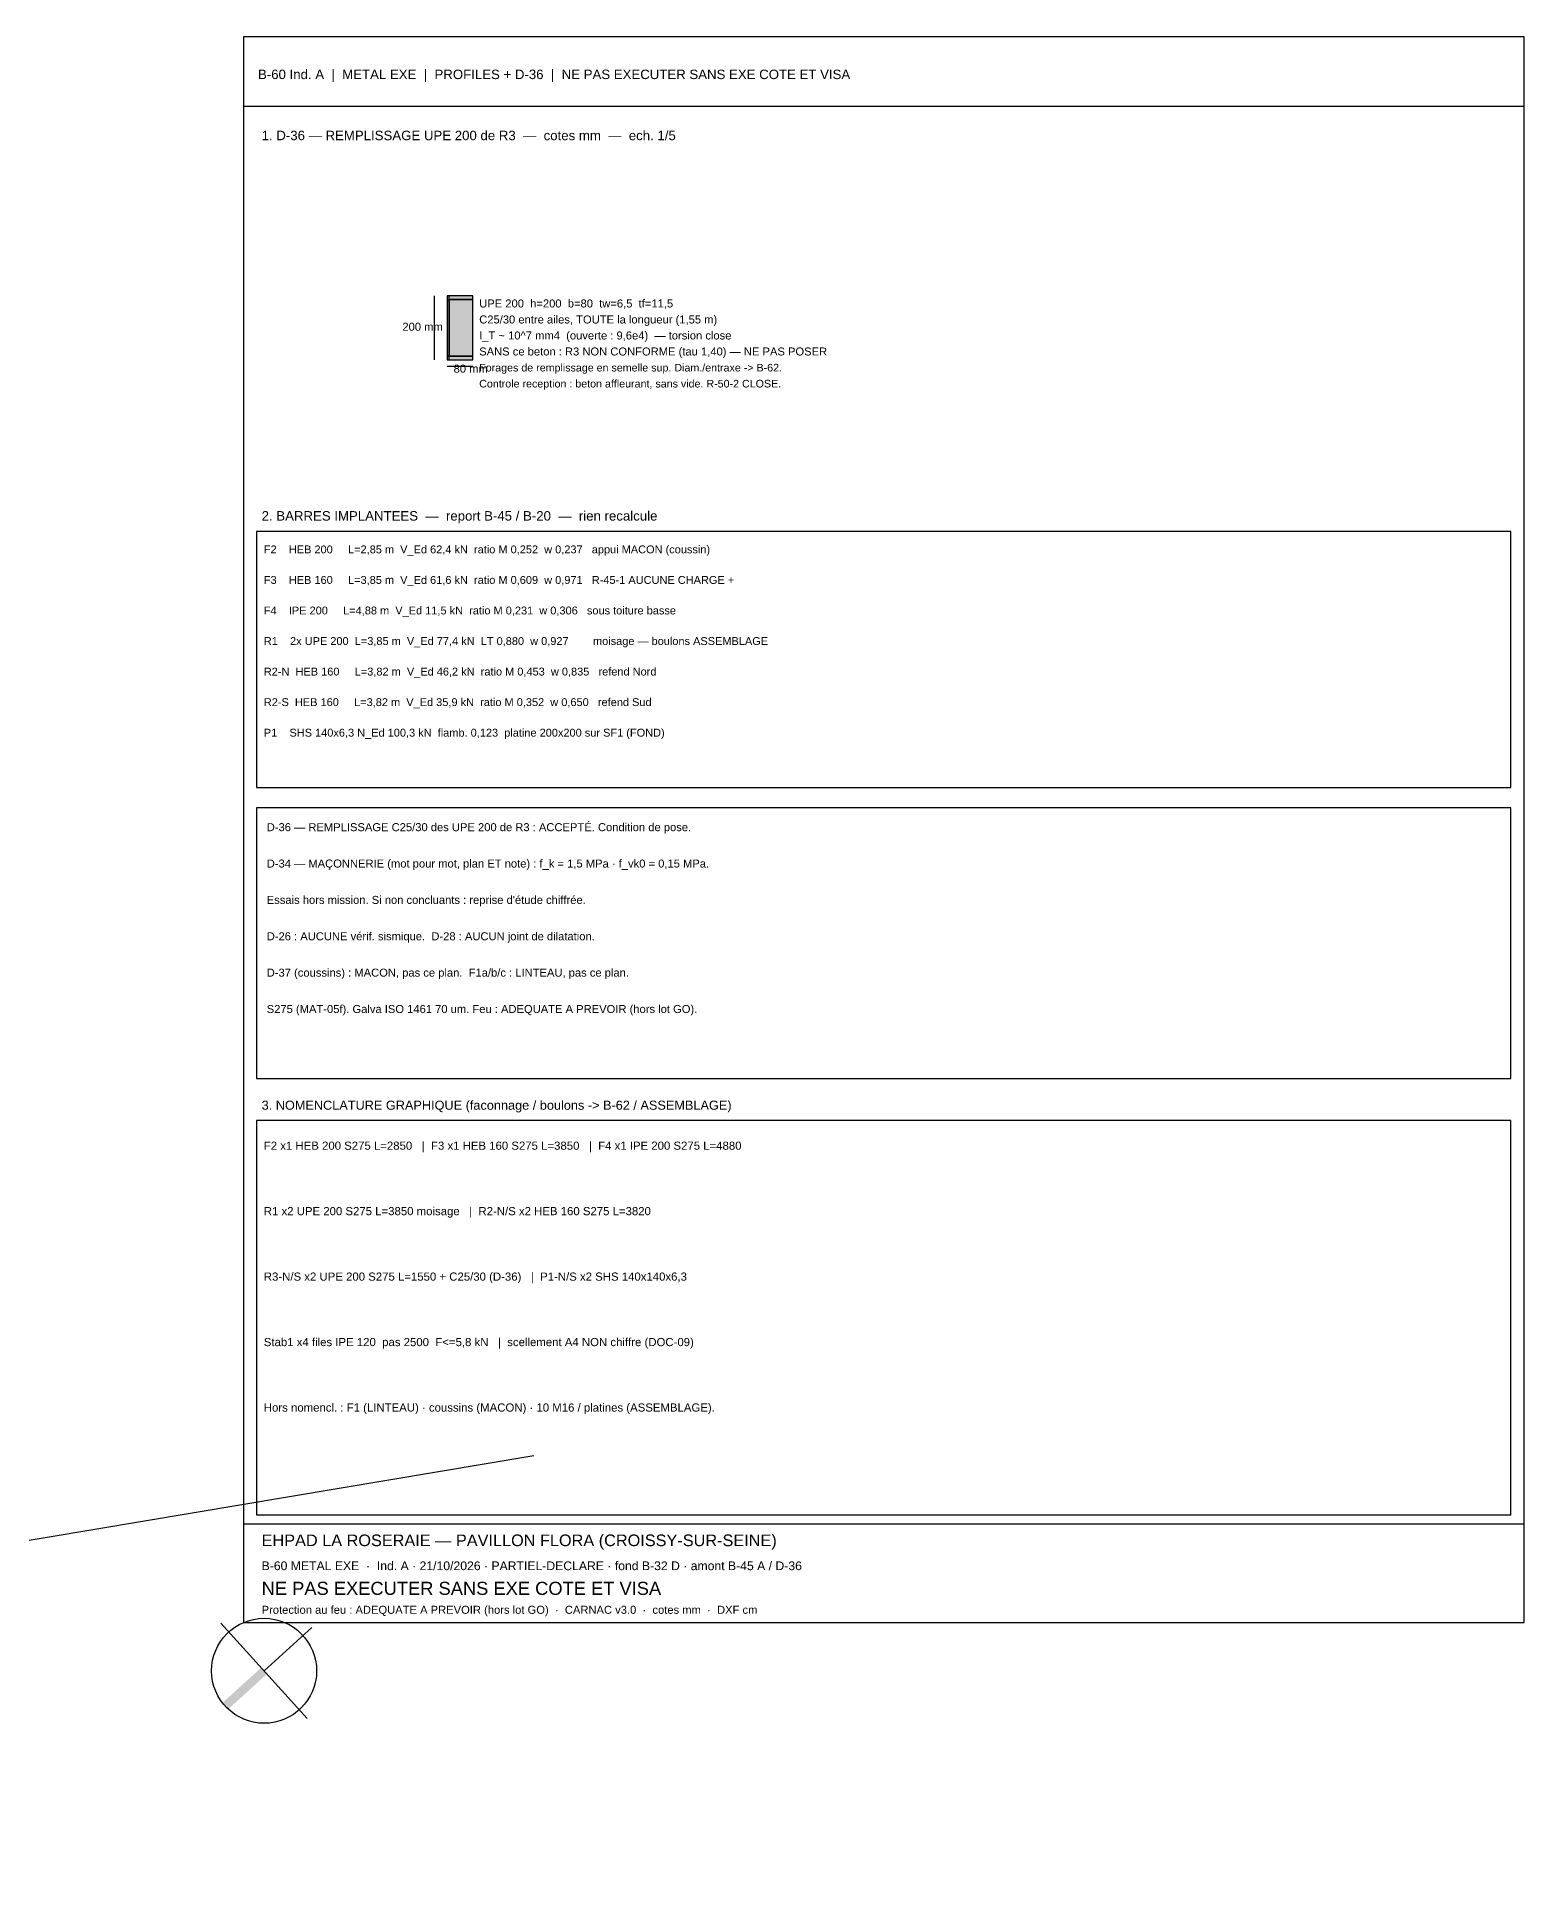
# Model space of a CAD drawing. Header units: centimetres. Extents: x 7169 to 12020, y 3983 to 6520.
# Drawn here: x 9976 to 12020, y 3983 to 6520 of the extents above; entities that cross this region are included whole.
import ezdxf

# ---------------------------------------------------------------- set-up
doc = ezdxf.new("R2010")
doc.units = ezdxf.units.CM
for name, color, linetype in [('070_trait-fin', 9, 'Continuous'), ('METAL-AXES', 1, 'Continuous'), ('METAL-CARTOUCHE', 7, 'Continuous'), ('METAL-COTATION', 8, 'Continuous'), ('METAL-DETAILS', 4, 'Continuous'), ('METAL-HABILLAGE-TEXTE', 7, 'Continuous'), ('METAL-NOMENCLATURE', 7, 'Continuous'), ('METAL-PROFILES', 1, 'Continuous'), ('METAL-REMPLISSAGE', 3, 'Continuous')]:
    doc.layers.add(name, color=color, linetype=linetype)
doc.styles.get("Standard").update_dxf_attribs({"font": 'arial.ttf'})

# ---------------------------------------------------------------- blocks, each defined once
blk = doc.blocks.new('NORD')
for p, q in [((-149.9, 0), (149.9, 0)), ((0, 0), (0, -149.9))]:
    blk.add_line(p, q)
blk.add_circle((0, 0), 122.5)
blk.add_solid([(-10, 122.1), (10, 122.1), (-10, 0), (10, 0)])

msp = doc.modelspace()

# ---------------------------------------------------------------- hatches: boundary and pattern name
at = {"layer": 'METAL-PROFILES'}
for points in [[(10540, 6076), (10542.9, 6076), (10542.9, 6164), (10540, 6164)], [(10540, 6158.9), (10575.2, 6158.9), (10575.2, 6164), (10540, 6164)], [(10540, 6076), (10575.2, 6076), (10575.2, 6081.1), (10540, 6081.1)]]:
    msp.add_hatch(color=1, dxfattribs=at).paths.add_polyline_path(points)
at = {"layer": 'METAL-REMPLISSAGE'}
msp.add_hatch(color=3, dxfattribs=at).paths.add_polyline_path([(10542.9, 6081.1), (10575.2, 6081.1), (10575.2, 6158.9), (10542.9, 6158.9)])

# ---------------------------------------------------------------- linework, layer by layer
at = {"layer": '070_trait-fin'}
msp.add_line((10659, 4569.3), (7169.1, 3983.1), dxfattribs=at)
at = {"layer": 'METAL-AXES'}
for points in [[(10260, 6425), (12020, 6425), (12020, 6520), (10260, 6520), (10260, 6425)], [(10278, 5088), (12002, 5088), (12002, 5460), (10278, 5460), (10278, 5088)]]:
    msp.add_lwpolyline(points, dxfattribs=at)
at = {"layer": 'METAL-CARTOUCHE'}
for points in [[(10260, 4340), (12020, 4340), (12020, 6520), (10260, 6520), (10260, 4340)], [(10260, 4340), (12020, 4340), (12020, 4475), (10260, 4475), (10260, 4340)]]:
    msp.add_lwpolyline(points, dxfattribs=at)
at = {"layer": 'METAL-COTATION'}
for p, q in [((10522.4, 6076), (10522.4, 6164)), ((10540, 6067.2), (10575.2, 6067.2))]:
    msp.add_line(p, q, dxfattribs=at)
at = {"layer": 'METAL-DETAILS'}
msp.add_lwpolyline([(10278, 5488), (12002, 5488), (12002, 5840), (10278, 5840), (10278, 5488)], dxfattribs=at)
at = {"layer": 'METAL-NOMENCLATURE'}
msp.add_lwpolyline([(10278, 4488), (12002, 4488), (12002, 5030), (10278, 5030), (10278, 4488)], dxfattribs=at)
at = {"layer": 'METAL-PROFILES'}
for points in [[(10540, 6076), (10542.9, 6076), (10542.9, 6164), (10540, 6164), (10540, 6076)], [(10540, 6158.9), (10575.2, 6158.9), (10575.2, 6164), (10540, 6164), (10540, 6158.9)], [(10540, 6076), (10575.2, 6076), (10575.2, 6081.1), (10540, 6081.1), (10540, 6076)]]:
    msp.add_lwpolyline(points, dxfattribs=at)
at = {"layer": 'METAL-REMPLISSAGE'}
msp.add_lwpolyline([(10542.9, 6081.1), (10575.2, 6081.1), (10575.2, 6158.9), (10542.9, 6158.9), (10542.9, 6081.1)], dxfattribs=at)

# ---------------------------------------------------------------- block references
at = {"layer": '070_trait-fin', "xscale": 0.5892211539267361, "yscale": 0.5892211539267361, "zscale": 0.5892211539267361, "rotation": 132.2354592550134}
msp.add_blockref('NORD', (10288.4, 4273.6), dxfattribs=at)

# ---------------------------------------------------------------- texts
at = {"layer": 'METAL-AXES'}
for s, height, p in [('B-60 Ind. A  |  METAL EXE  |  PROFILES + D-36  |  NE PAS EXECUTER SANS EXE COTE ET VISA', 13, (10280, 6462)), ('SANS ce beton : R3 NON CONFORME (tau 1,40) — NE PAS POSER', 11, (10584, 6082)), ('D-36 — REMPLISSAGE C25/30 des UPE 200 de R3 : ACCEPTÉ. Condition de pose.', 11, (10292, 5428)), ('EHPAD LA ROSERAIE — PAVILLON FLORA (CROISSY-SUR-SEINE)', 16, (10285, 4445)), ('NE PAS EXECUTER SANS EXE COTE ET VISA', 18, (10285, 4378))]:
    msp.add_text(s, height=height, dxfattribs=at).set_placement(p)
at = {"layer": 'METAL-COTATION'}
for s, p in [('200 mm', (10478.4, 6116)), ('80 mm', (10548.8, 6058.4))]:
    msp.add_text(s, height=11, dxfattribs=at).set_placement(p)
at = {"layer": 'METAL-DETAILS'}
for s, height, p in [('1. D-36 — REMPLISSAGE UPE 200 de R3  —  cotes mm  —  ech. 1/5', 13, (10285, 6378)), ('2. BARRES IMPLANTEES  —  report B-45 / B-20  —  rien recalcule', 13, (10285, 5855)), ('F2    HEB 200     L=2,85 m  V_Ed 62,4 kN  ratio M 0,252  w 0,237   appui MACON (coussin)', 10.8, (10288, 5810)), ('F3    HEB 160     L=3,85 m  V_Ed 61,6 kN  ratio M 0,609  w 0,971   R-45-1 AUCUNE CHARGE +', 10.8, (10288, 5768)), ('F4    IPE 200     L=4,88 m  V_Ed 11,5 kN  ratio M 0,231  w 0,306   sous toiture basse', 10.8, (10288, 5726)), ('R1    2x UPE 200  L=3,85 m  V_Ed 77,4 kN  LT 0,880  w 0,927        moisage — boulons ASSEMBLAGE', 10.8, (10288, 5684)), ('R2-N  HEB 160     L=3,82 m  V_Ed 46,2 kN  ratio M 0,453  w 0,835   refend Nord', 10.8, (10288, 5642)), ('R2-S  HEB 160     L=3,82 m  V_Ed 35,9 kN  ratio M 0,352  w 0,650   refend Sud', 10.8, (10288, 5600)), ('P1    SHS 140x6,3 N_Ed 100,3 kN  flamb. 0,123  platine 200x200 sur SF1 (FOND)', 10.8, (10288, 5558))]:
    msp.add_text(s, height=height, dxfattribs=at).set_placement(p)
at = {"layer": 'METAL-HABILLAGE-TEXTE'}
for s, height, p in [('I_T ~ 10^7 mm4  (ouverte : 9,6e4)  — torsion close', 11, (10584, 6104)), ('Forages de remplissage en semelle sup. Diam./entraxe -> B-62.', 10.5, (10584, 6060)), ('Controle reception : beton affleurant, sans vide. R-50-2 CLOSE.', 10.5, (10584, 6038)), ('D-34 — MAÇONNERIE (mot pour mot, plan ET note) : f_k = 1,5 MPa · f_vk0 = 0,15 MPa.', 11, (10292, 5378)), ("Essais hors mission. Si non concluants : reprise d'étude chiffrée.", 11, (10292, 5328)), ('D-26 : AUCUNE vérif. sismique.  D-28 : AUCUN joint de dilatation.', 11, (10292, 5278)), ('D-37 (coussins) : MACON, pas ce plan.  F1a/b/c : LINTEAU, pas ce plan.', 11, (10292, 5228)), ('S275 (MAT-05f). Galva ISO 1461 70 um. Feu : ADEQUATE A PREVOIR (hors lot GO).', 11, (10292, 5178)), ('B-60 METAL EXE  ·  Ind. A · 21/10/2026 · PARTIEL-DECLARE · fond B-32 D · amont B-45 A / D-36', 12, (10285, 4412)), ('Protection au feu : ADEQUATE A PREVOIR (hors lot GO)  ·  CARNAC v3.0  ·  cotes mm  ·  DXF cm', 11, (10285, 4352))]:
    msp.add_text(s, height=height, dxfattribs=at).set_placement(p)
at = {"layer": 'METAL-NOMENCLATURE'}
for s, height, p in [('3. NOMENCLATURE GRAPHIQUE (faconnage / boulons -> B-62 / ASSEMBLAGE)', 12.5, (10285, 5045)), ('F2 x1 HEB 200 S275 L=2850   |  F3 x1 HEB 160 S275 L=3850   |  F4 x1 IPE 200 S275 L=4880', 11.2, (10288, 4990)), ('R1 x2 UPE 200 S275 L=3850 moisage   |  R2-N/S x2 HEB 160 S275 L=3820', 11.2, (10288, 4900)), ('R3-N/S x2 UPE 200 S275 L=1550 + C25/30 (D-36)   |  P1-N/S x2 SHS 140x140x6,3', 11.2, (10288, 4810)), ('Stab1 x4 files IPE 120  pas 2500  F<=5,8 kN   |  scellement A4 NON chiffre (DOC-09)', 11.2, (10288, 4720)), ('Hors nomencl. : F1 (LINTEAU) · coussins (MACON) · 10 M16 / platines (ASSEMBLAGE).', 11.2, (10288, 4630))]:
    msp.add_text(s, height=height, dxfattribs=at).set_placement(p)
at = {"layer": 'METAL-PROFILES'}
msp.add_text('UPE 200  h=200  b=80  tw=6,5  tf=11,5', height=11, dxfattribs=at).set_placement((10584, 6148))
at = {"layer": 'METAL-REMPLISSAGE'}
msp.add_text('C25/30 entre ailes, TOUTE la longueur (1,55 m)', height=11, dxfattribs=at).set_placement((10584, 6126))

doc.saveas('drawing.dxf')
